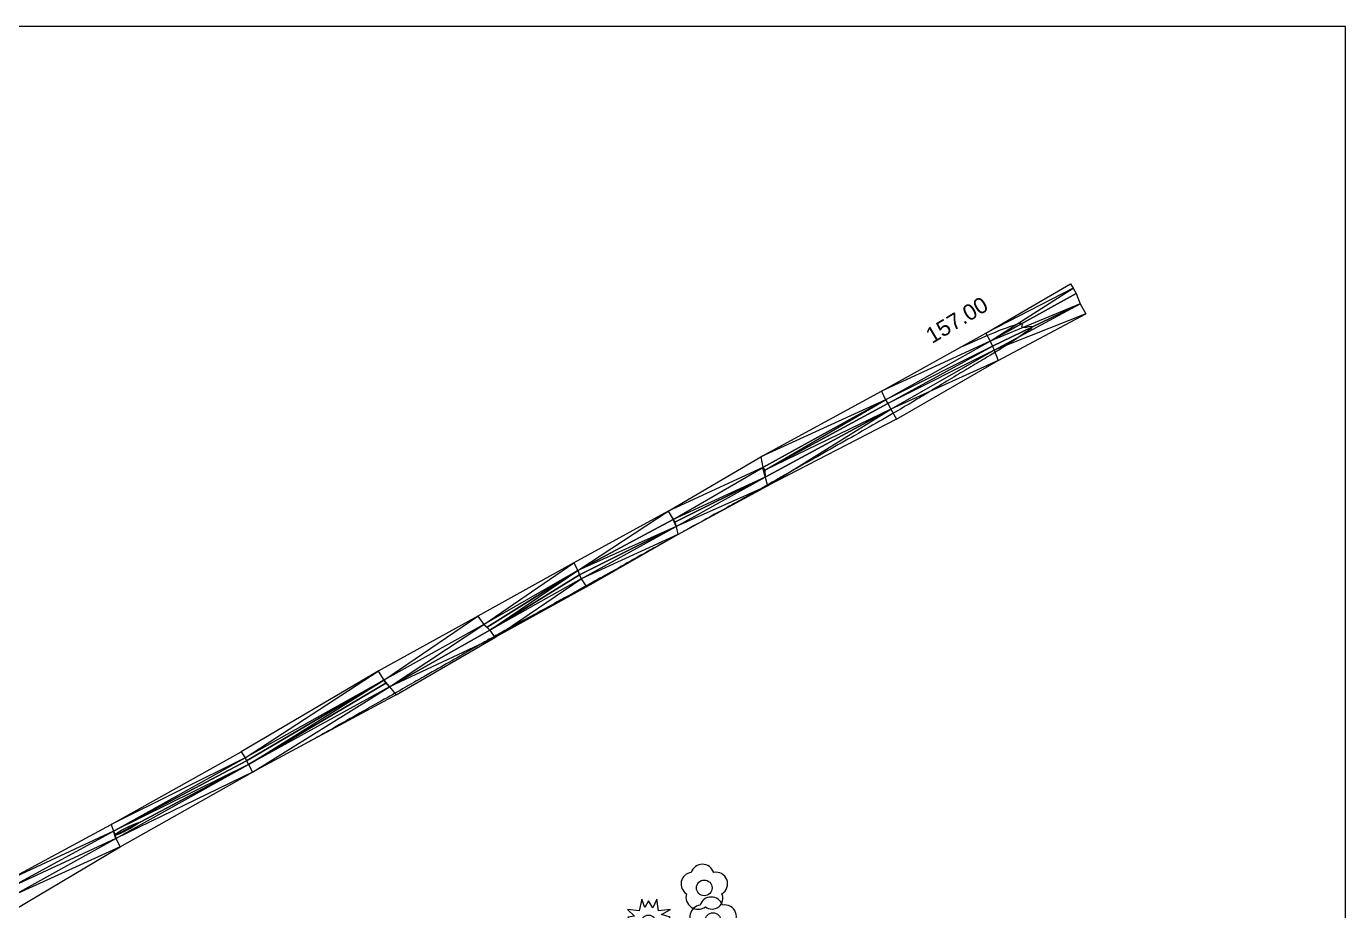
# Model space of a CAD drawing. Header units: metres. Extents: x 33479199 to 33479599, y 5709119 to 5709389.
# Drawn here: x 33479432.2 to 33479599.2, y 5709277.3 to 5709389.3 of the extents above; entities that cross this region are included whole.
import ezdxf

# ---------------------------------------------------------------- set-up
doc = ezdxf.new("R2010")
doc.units = ezdxf.units.M
doc.linetypes.add('58', pattern=[4.5, 3, -1.5])
doc.layers.get('0').update_dxf_attribs({"color": 1, "linetype": 'CONTINUOUS'})
for name, color, linetype, lineweight in [('Ebene 1', 7, 'CONTINUOUS', 18), ('Graben', 255, 'CONTINUOUS', 0), ('HTW_LINIEN_HOEHENLINIEN', 171, 'CONTINUOUS', 18), ('HTW_PUNKTE_VEGETATION', 7, 'CONTINUOUS', 18)]:
    doc.layers.add(name, color=color, linetype=linetype, lineweight=lineweight)
doc.layers.get('0').off()
doc.styles.add('Textart 58', font='Arial.ttf')

# ---------------------------------------------------------------- blocks, each defined once
blk = doc.blocks.new('Laubbaum')
at = {"color": 0, "lineweight": -2}
blk.add_circle((0, 0), 0.165, dxfattribs=at)
for centre, radius, start, end in [((-0.243912, 0.08198), 0.245, 97.2899464, 237.6524382), ((-0.0375, 0.246938), 0.25, 18.1948723, 161.8051277), ((0.248581, 0.084865), 0.245, 301.0640108, 101.4370002), ((-0.130685, -0.198041), 0.255, 163.3552369, 307.6277171), ((0.164141, -0.216861), 0.23, 232.773955, 23.5404981)]:
    blk.add_arc(centre, radius, start, end, dxfattribs=at)
blk = doc.blocks.new('Nadelbaum')
at = {"color": 0, "lineweight": -2}
for p, q in [((-0.2, 0.25), (-0.445, 0.28)), ((-0.445, 0.28), (-0.295, 0.135)), ((-0.14, 0.495), (-0.2, 0.25)), ((-0.075, 0.32), (-0.14, 0.495)), ((0, 0.46), (-0.075, 0.32)), ((0.09, 0.315), (0, 0.46)), ((0.175, 0.495), (0.09, 0.315)), ((0.21, 0.25), (0.175, 0.495)), ((0.465, 0.28), (0.21, 0.25)), ((0.275, 0.175), (0.465, 0.28)), ((-0.325, 0), (-0.495, -0.005)), ((-0.295, 0.135), (-0.435, 0.12)), ((-0.435, 0.12), (-0.325, 0)), ((0.46, 0.115), (0.275, 0.175)), ((0.325, 0), (0.46, 0.115)), ((0.495, -0.055), (0.325, 0)), ((-0.495, -0.005), (-0.295, -0.125)), ((-0.295, -0.125), (-0.45, -0.35)), ((-0.45, -0.35), (-0.225, -0.24)), ((-0.225, -0.24), (-0.225, -0.37)), ((0.33, -0.34), (0.275, -0.175)), ((0.275, -0.175), (0.5, -0.315)), ((0.31, -0.105), (0.495, -0.055)), ((0.5, -0.315), (0.31, -0.105)), ((-0.225, -0.37), (-0.11, -0.31)), ((-0.11, -0.31), (-0.155, -0.495)), ((-0.155, -0.495), (0.03, -0.325)), ((0.03, -0.325), (0.305, -0.495)), ((0.305, -0.495), (0.155, -0.285)), ((0.155, -0.285), (0.33, -0.34))]:
    blk.add_line(p, q, dxfattribs=at)
blk.add_circle((0, 0), 0.16, dxfattribs=at)

msp = doc.modelspace()

# ---------------------------------------------------------------- linework, layer by layer
at = {"layer": 'Ebene 1', "color": 7, "linetype": 'Continuous', "lineweight": 18}
msp.add_lwpolyline([(33479198.742876, 5709119.257393), (33479599.242876, 5709119.257406), (33479599.242867, 5709389.257406), (33479198.742867, 5709389.257393)], close=True, dxfattribs=at)
at = {"layer": 'Graben'}
for points in [[(33479553.6796, 5709350.4292, 157.0659), (33479564.4244, 5709356.662, 157.3628), (33479564.7461, 5709356.0984, 157.3494)], [(33479553.6796, 5709350.4292, 157.0659), (33479554.2474, 5709349.4286, 156.8215), (33479564.7461, 5709356.0984, 157.3494)], [(33479554.2474, 5709349.4286, 156.8215), (33479564.7461, 5709356.0984, 157.3494), (33479565.1078, 5709355.4371, 157.2955)], [(33479554.2474, 5709349.4286, 156.8215), (33479565.1078, 5709355.4371, 157.2955), (33479565.6495, 5709354.1185, 157.3388)], [(33479554.2474, 5709349.4286, 156.8215), (33479554.5265, 5709348.7668, 156.6574), (33479565.6495, 5709354.1185, 157.3388)], [(33479554.5265, 5709348.7668, 156.6574), (33479554.7499, 5709348.281, 156.8538), (33479565.6495, 5709354.1185, 157.3388)], [(33479554.7499, 5709348.281, 156.8538), (33479565.6495, 5709354.1185, 157.3388), (33479566.3408, 5709352.8861, 157.8524)], [(33479554.7499, 5709348.281, 156.8538), (33479555.2356, 5709346.9806, 157.5055), (33479566.3408, 5709352.8861, 157.8524)], [(33479540.4669, 5709343.0747, 156.7955), (33479553.6796, 5709350.4292, 157.0659), (33479554.2474, 5709349.4286, 156.8215)], [(33479540.4669, 5709343.0747, 156.7955), (33479540.9967, 5709341.9929, 156.5588), (33479554.2474, 5709349.4286, 156.8215)], [(33479540.9967, 5709341.9929, 156.5588), (33479554.2474, 5709349.4286, 156.8215), (33479554.5265, 5709348.7668, 156.6574)], [(33479540.9967, 5709341.9929, 156.5588), (33479541.2856, 5709341.5144, 156.4322), (33479554.5265, 5709348.7668, 156.6574)], [(33479541.2856, 5709341.5144, 156.4322), (33479554.5265, 5709348.7668, 156.6574), (33479554.7499, 5709348.281, 156.8538)], [(33479541.2856, 5709341.5144, 156.4322), (33479541.6565, 5709340.809, 156.7058), (33479554.7499, 5709348.281, 156.8538)], [(33479541.6565, 5709340.809, 156.7058), (33479554.7499, 5709348.281, 156.8538), (33479555.2356, 5709346.9806, 157.5055)], [(33479541.6565, 5709340.809, 156.7058), (33479542.3944, 5709339.5295, 157.3604), (33479555.2356, 5709346.9806, 157.5055)], [(33479525.2112, 5709334.7532, 156.8018), (33479540.4669, 5709343.0747, 156.7955), (33479540.9967, 5709341.9929, 156.5588)], [(33479525.2112, 5709334.7532, 156.8018), (33479525.4433, 5709333.4321, 156.4155), (33479540.9967, 5709341.9929, 156.5588)], [(33479525.4433, 5709333.4321, 156.4155), (33479525.718, 5709333.0782, 156.3225), (33479540.9967, 5709341.9929, 156.5588)], [(33479525.718, 5709333.0782, 156.3225), (33479540.9967, 5709341.9929, 156.5588), (33479541.2856, 5709341.5144, 156.4322)], [(33479525.718, 5709333.0782, 156.3225), (33479541.2856, 5709341.5144, 156.4322), (33479541.6565, 5709340.809, 156.7058)], [(33479525.718, 5709333.0782, 156.3225), (33479525.7522, 5709332.2086, 156.4824), (33479541.6565, 5709340.809, 156.7058)], [(33479525.7522, 5709332.2086, 156.4824), (33479526.056, 5709331.0806, 157.0622), (33479541.6565, 5709340.809, 156.7058)], [(33479526.056, 5709331.0806, 157.0622), (33479541.6565, 5709340.809, 156.7058), (33479542.3944, 5709339.5295, 157.3604)], [(33479513.4695, 5709327.8813, 156.7741), (33479525.2112, 5709334.7532, 156.8018), (33479525.4433, 5709333.4321, 156.4155)], [(33479513.4695, 5709327.8813, 156.7741), (33479514.0941, 5709326.8541, 156.3537), (33479525.4433, 5709333.4321, 156.4155)], [(33479514.0941, 5709326.8541, 156.3537), (33479525.4433, 5709333.4321, 156.4155), (33479525.7522, 5709332.2086, 156.4824)], [(33479525.4433, 5709333.4321, 156.4155), (33479525.718, 5709333.0782, 156.3225), (33479525.7522, 5709332.2086, 156.4824)], [(33479514.0941, 5709326.8541, 156.3537), (33479514.3346, 5709326.5083, 156.1891), (33479525.7522, 5709332.2086, 156.4824)], [(33479514.3346, 5709326.5083, 156.1891), (33479514.4848, 5709325.9618, 156.3092), (33479525.7522, 5709332.2086, 156.4824)], [(33479514.4848, 5709325.9618, 156.3092), (33479525.7522, 5709332.2086, 156.4824), (33479526.056, 5709331.0806, 157.0622)], [(33479514.4848, 5709325.9618, 156.3092), (33479514.6867, 5709324.9241, 156.996), (33479526.056, 5709331.0806, 157.0622)], [(33479501.5416, 5709321.353, 156.8326), (33479502.0274, 5709320.3812, 156.3481), (33479513.4695, 5709327.8813, 156.7741)], [(33479502.0274, 5709320.3812, 156.3481), (33479513.4695, 5709327.8813, 156.7741), (33479514.0941, 5709326.8541, 156.3537)], [(33479502.0274, 5709320.3812, 156.3481), (33479514.0941, 5709326.8541, 156.3537), (33479514.4848, 5709325.9618, 156.3092)], [(33479502.0274, 5709320.3812, 156.3481), (33479502.2624, 5709319.8507, 156.1546), (33479514.4848, 5709325.9618, 156.3092)], [(33479502.2624, 5709319.8507, 156.1546), (33479502.4483, 5709319.3085, 156.3878), (33479514.4848, 5709325.9618, 156.3092)], [(33479502.4483, 5709319.3085, 156.3878), (33479514.4848, 5709325.9618, 156.3092), (33479514.6867, 5709324.9241, 156.996)], [(33479514.0941, 5709326.8541, 156.3537), (33479514.3346, 5709326.5083, 156.1891), (33479514.4848, 5709325.9618, 156.3092)], [(33479502.4483, 5709319.3085, 156.3878), (33479503.1138, 5709318.3109, 157.0499), (33479514.6867, 5709324.9241, 156.996)], [(33479489.3711, 5709314.5776, 156.7686), (33479490.1288, 5709313.5375, 156.4096), (33479501.5416, 5709321.353, 156.8326)], [(33479490.1288, 5709313.5375, 156.4096), (33479501.5416, 5709321.353, 156.8326), (33479502.0274, 5709320.3812, 156.3481)], [(33479490.1288, 5709313.5375, 156.4096), (33479490.5381, 5709313.2039, 156.178), (33479502.0274, 5709320.3812, 156.3481)], [(33479490.5381, 5709313.2039, 156.178), (33479490.8786, 5709312.8402, 156.4745), (33479502.0274, 5709320.3812, 156.3481)], [(33479490.8786, 5709312.8402, 156.4745), (33479502.0274, 5709320.3812, 156.3481), (33479502.2624, 5709319.8507, 156.1546)], [(33479490.8786, 5709312.8402, 156.4745), (33479502.2624, 5709319.8507, 156.1546), (33479502.4483, 5709319.3085, 156.3878)], [(33479490.8786, 5709312.8402, 156.4745), (33479491.5101, 5709311.8923, 157.0811), (33479502.4483, 5709319.3085, 156.3878)], [(33479491.5101, 5709311.8923, 157.0811), (33479502.4483, 5709319.3085, 156.3878), (33479503.1138, 5709318.3109, 157.0499)], [(33479476.7669, 5709307.6167, 156.8353), (33479477.4587, 5709306.5019, 156.3408), (33479489.3711, 5709314.5776, 156.7686)], [(33479477.4587, 5709306.5019, 156.3408), (33479489.3711, 5709314.5776, 156.7686), (33479490.1288, 5709313.5375, 156.4096)], [(33479477.4587, 5709306.5019, 156.3408), (33479478.1796, 5709305.66, 156.4577), (33479490.1288, 5709313.5375, 156.4096)], [(33479478.1796, 5709305.66, 156.4577), (33479490.1288, 5709313.5375, 156.4096), (33479490.8786, 5709312.8402, 156.4745)], [(33479478.1796, 5709305.66, 156.4577), (33479490.8786, 5709312.8402, 156.4745), (33479491.5101, 5709311.8923, 157.0811)], [(33479490.1288, 5709313.5375, 156.4096), (33479490.5381, 5709313.2039, 156.178), (33479490.8786, 5709312.8402, 156.4745)], [(33479478.1796, 5709305.66, 156.4577), (33479479.0523, 5709304.636, 157.1244), (33479491.5101, 5709311.8923, 157.0811)], [(33479459.4267, 5709297.4392, 156.655), (33479459.8943, 5709296.6722, 156.2603), (33479476.7669, 5709307.6167, 156.8353)], [(33479459.8943, 5709296.6722, 156.2603), (33479476.7669, 5709307.6167, 156.8353), (33479477.4587, 5709306.5019, 156.3408)], [(33479459.8943, 5709296.6722, 156.2603), (33479460.1019, 5709296.2677, 156.0427), (33479477.4587, 5709306.5019, 156.3408)], [(33479460.1019, 5709296.2677, 156.0427), (33479460.3254, 5709295.8213, 156.3369), (33479477.4587, 5709306.5019, 156.3408)], [(33479460.3254, 5709295.8213, 156.3369), (33479477.4587, 5709306.5019, 156.3408), (33479477.7415, 5709306.108, 156.1088)], [(33479460.3254, 5709295.8213, 156.3369), (33479477.7415, 5709306.108, 156.1088), (33479478.1796, 5709305.66, 156.4577)], [(33479460.3254, 5709295.8213, 156.3369), (33479460.8585, 5709294.8451, 156.9192), (33479478.1796, 5709305.66, 156.4577)], [(33479460.8585, 5709294.8451, 156.9192), (33479478.1796, 5709305.66, 156.4577), (33479479.0523, 5709304.636, 157.1244)], [(33479477.4587, 5709306.5019, 156.3408), (33479477.7415, 5709306.108, 156.1088), (33479478.1796, 5709305.66, 156.4577)], [(33479442.9476, 5709288.2139, 156.5117), (33479459.4267, 5709297.4392, 156.655), (33479459.8943, 5709296.6722, 156.2603)], [(33479442.9476, 5709288.2139, 156.5117), (33479443.2315, 5709287.3625, 156.084), (33479459.8943, 5709296.6722, 156.2603)], [(33479443.2315, 5709287.3625, 156.084), (33479459.8943, 5709296.6722, 156.2603), (33479460.1019, 5709296.2677, 156.0427)], [(33479443.2315, 5709287.3625, 156.084), (33479460.1019, 5709296.2677, 156.0427), (33479460.3254, 5709295.8213, 156.3369)], [(33479443.2315, 5709287.3625, 156.084), (33479443.4576, 5709286.8406, 155.8833), (33479460.3254, 5709295.8213, 156.3369)], [(33479443.4576, 5709286.8406, 155.8833), (33479443.5302, 5709286.4456, 156.1), (33479460.3254, 5709295.8213, 156.3369)], [(33479443.5302, 5709286.4456, 156.1), (33479460.3254, 5709295.8213, 156.3369), (33479460.8585, 5709294.8451, 156.9192)], [(33479443.5302, 5709286.4456, 156.1), (33479444.0872, 5709285.4027, 156.8684), (33479460.8585, 5709294.8451, 156.9192)], [(33479429.7408, 5709281.1092, 156.5067), (33479442.9476, 5709288.2139, 156.5117), (33479443.2315, 5709287.3625, 156.084)], [(33479429.7408, 5709281.1092, 156.5067), (33479430.0771, 5709280.2198, 156.0509), (33479443.2315, 5709287.3625, 156.084)], [(33479430.0771, 5709280.2198, 156.0509), (33479443.2315, 5709287.3625, 156.084), (33479443.5302, 5709286.4456, 156.1)], [(33479443.2315, 5709287.3625, 156.084), (33479443.4576, 5709286.8406, 155.8833), (33479443.5302, 5709286.4456, 156.1)], [(33479430.0771, 5709280.2198, 156.0509), (33479430.6384, 5709279.2644, 156.0659), (33479443.5302, 5709286.4456, 156.1)], [(33479430.6384, 5709279.2644, 156.0659), (33479443.5302, 5709286.4456, 156.1), (33479444.0872, 5709285.4027, 156.8684)], [(33479430.6384, 5709279.2644, 156.0659), (33479430.6876, 5709277.4166, 157.0103), (33479444.0872, 5709285.4027, 156.8684)]]:
    msp.add_3dface(points, dxfattribs=at)
at = {"layer": 'HTW_LINIEN_HOEHENLINIEN', "color": 1, "linetype": '58', "lineweight": 18}
msp.add_polyline3d([(33479513.827858, 5709324.433324, 157), (33479513.57553, 5709324.290386, 157), (33479513.32553, 5709324.150386, 157), (33479513.07853, 5709324.012386, 157), (33479512.83153, 5709323.873386, 157), (33479512.58753, 5709323.736386, 157), (33479512.34553, 5709323.600386, 157), (33479512.10453, 5709323.465386, 157), (33479511.86553, 5709323.331386, 157), (33479511.62953, 5709323.199386, 157), (33479511.39453, 5709323.067386, 157), (33479511.16253, 5709322.937386, 157), (33479510.93253, 5709322.808386, 157), (33479510.47153, 5709322.550386, 157), (33479510.02153, 5709322.298386, 157), (33479509.58253, 5709322.052386, 157), (33479509.14353, 5709321.806386, 157), (33479508.71553, 5709321.566386, 157), (33479508.29753, 5709321.332386, 157), (33479507.88053, 5709321.099386, 157), (33479507.47453, 5709320.872386, 157), (33479507.07953, 5709320.651386, 157), (33479506.68453, 5709320.430386, 157), (33479506.29953, 5709320.215386, 157), (33479505.92553, 5709320.006386, 157), (33479505.55153, 5709319.798386, 157), (33479505.18853, 5709319.596386, 157), (33479504.83653, 5709319.400386, 157), (33479504.48453, 5709319.204386, 157), (33479504.14353, 5709319.014386, 157), (33479503.81353, 5709318.830386, 157), (33479503.48253, 5709318.646386, 157), (33479503.16253, 5709318.468386, 157), (33479502.85353, 5709318.297386, 157), (33479502.54453, 5709318.125386, 157), (33479502.24553, 5709317.959386, 157), (33479501.95753, 5709317.799386, 157), (33479501.66953, 5709317.639386, 157), (33479501.39253, 5709317.485386, 157), (33479501.12653, 5709317.337386, 157), (33479500.86053, 5709317.190386, 157), (33479500.60553, 5709317.049386, 157), (33479500.36053, 5709316.914386, 157), (33479500.11553, 5709316.778386, 157), (33479499.88053, 5709316.648386, 157), (33479499.65653, 5709316.524386, 157), (33479499.43253, 5709316.401386, 157), (33479499.21953, 5709316.284386, 157), (33479499.01753, 5709316.172386, 157), (33479498.61153, 5709315.948386, 157), (33479498.24753, 5709315.748386, 157), (33479497.92663, 5709315.572954, 157), (33479497.60553, 5709315.396386, 157), (33479497.27953, 5709315.218386, 157), (33479496.95353, 5709315.040386, 157), (33479496.62753, 5709314.861386, 157), (33479496.30153, 5709314.682386, 157), (33479495.98153, 5709314.507386, 157), (33479495.66153, 5709314.332386, 157), (33479495.34753, 5709314.160386, 157), (33479495.04553, 5709313.995386, 157), (33479494.74453, 5709313.830386, 157), (33479494.45453, 5709313.672386, 157), (33479494.18253, 5709313.523386, 157), (33479493.90953, 5709313.374386, 157), (33479493.65453, 5709313.234386, 157), (33479493.42153, 5709313.107386, 157), (33479493.18953, 5709312.980386, 157), (33479492.98053, 5709312.866386, 157), (33479492.80053, 5709312.768386, 157), (33479492.43953, 5709312.570386, 157), (33479492.19353, 5709312.436386, 157), (33479492.107643, 5709312.389427, 157), (33479491.93753, 5709312.296386, 157), (33479491.66353, 5709312.145386, 157), (33479491.38153, 5709311.988386, 157), (33479491.09853, 5709311.831386, 157), (33479490.80653, 5709311.667386, 157), (33479490.600783, 5709311.550276, 157), (33479490.49753, 5709311.490386, 157), (33479490.22353, 5709311.334386, 157), (33479489.82853, 5709311.108386, 157), (33479489.63153, 5709310.995386, 157), (33479489.40453, 5709310.865386, 157), (33479489.15353, 5709310.721386, 157), (33479488.90253, 5709310.577386, 157), (33479488.62653, 5709310.419386, 157), (33479488.33253, 5709310.250386, 157), (33479488.03853, 5709310.082386, 157), (33479487.72653, 5709309.903386, 157), (33479487.40353, 5709309.717386, 157), (33479487.07953, 5709309.531386, 157), (33479486.74353, 5709309.338386, 157), (33479486.40153, 5709309.141386, 157), (33479486.05953, 5709308.945386, 157), (33479485.71253, 5709308.745386, 157), (33479485.36553, 5709308.546386, 157), (33479485.01853, 5709308.347386, 157), (33479484.67253, 5709308.148386, 157), (33479484.332679, 5709307.954295, 157), (33479483.99253, 5709307.758386, 157), (33479483.60953, 5709307.539386, 157), (33479483.18453, 5709307.296386, 157), (33479482.97153, 5709307.174386, 157), (33479482.74853, 5709307.046386, 157), (33479482.51453, 5709306.912386, 157), (33479482.28053, 5709306.778386, 157), (33479482.03653, 5709306.639386, 157), (33479481.78153, 5709306.494386, 157), (33479481.52653, 5709306.349386, 157), (33479481.26053, 5709306.198386, 157), (33479480.98453, 5709306.041386, 157), (33479480.70853, 5709305.884386, 157), (33479480.42253, 5709305.721386, 157), (33479480.12553, 5709305.552386, 157), (33479479.82853, 5709305.383386, 157), (33479479.52053, 5709305.208386, 157), (33479479.20253, 5709305.027386, 157), (33479478.88353, 5709304.845386, 157), (33479478.55353, 5709304.658386, 157), (33479478.21353, 5709304.465386, 157), (33479477.87353, 5709304.272386, 157), (33479477.52253, 5709304.073386, 157), (33479477.16153, 5709303.868386, 157), (33479476.80053, 5709303.663386, 157), (33479476.42953, 5709303.453386, 157), (33479476.04753, 5709303.237386, 157), (33479475.66553, 5709303.020386, 157), (33479475.27253, 5709302.798386, 157), (33479474.86953, 5709302.570386, 157), (33479474.46553, 5709302.341386, 157), (33479474.05053, 5709302.106386, 157), (33479473.62553, 5709301.865386, 157), (33479473.20153, 5709301.625386, 157), (33479472.76653, 5709301.379386, 157), (33479472.32053, 5709301.127386, 157), (33479471.87453, 5709300.874386, 157), (33479471.41753, 5709300.616386, 157), (33479470.95053, 5709300.352386, 157), (33479470.71753, 5709300.220386, 157), (33479470.48153, 5709300.087386, 157), (33479470.24253, 5709299.952386, 157), (33479470.00353, 5709299.817386, 157), (33479469.76153, 5709299.681386, 157), (33479469.51753, 5709299.543386, 157), (33479469.27353, 5709299.405386, 157), (33479469.02653, 5709299.266386, 157), (33479468.77753, 5709299.125386, 157), (33479468.52853, 5709298.985386, 157), (33479468.27653, 5709298.843386, 157), (33479468.02253, 5709298.700386, 157)], dxfattribs=at)
msp.add_polyline3d([(33479445.646981, 5709287.889495, 156), (33479445.377772, 5709287.730926, 156), (33479445.106772, 5709287.580926, 156), (33479444.849772, 5709287.446926, 156), (33479444.593772, 5709287.313926, 156), (33479444.351772, 5709287.196926, 156), (33479444.142772, 5709287.102926, 156), (33479443.722772, 5709286.914926, 156), (33479443.432772, 5709286.821926, 156), (33479443.411414, 5709286.885973, 156), (33479443.389772, 5709286.950926, 156), (33479443.648772, 5709287.140926, 156), (33479444.051772, 5709287.376926, 156), (33479444.252772, 5709287.494926, 156), (33479444.490772, 5709287.623926, 156), (33479444.747772, 5709287.754926, 156), (33479445.004772, 5709287.886926, 156), (33479445.281772, 5709288.020926, 156), (33479445.561698, 5709288.147589, 156), (33479445.839772, 5709288.271926, 156), (33479446.051772, 5709288.357926, 156), (33479446.196772, 5709288.406926, 156), (33479446.341772, 5709288.455926, 156), (33479446.418772, 5709288.467926, 156), (33479446.426772, 5709288.443926, 156), (33479446.434772, 5709288.419926, 156), (33479446.374772, 5709288.359926, 156), (33479446.244772, 5709288.266926, 156), (33479446.114772, 5709288.173926, 156), (33479445.915772, 5709288.046926, 156), (33479445.646981, 5709287.889495, 156)], close=True, dxfattribs=at)

# ---------------------------------------------------------------- block references
at = {"layer": 'HTW_PUNKTE_VEGETATION', "color": 3, "lineweight": 18, "xscale": 5.999000072479, "yscale": 5.999000072479, "zscale": 5.999000072479}
for name, p in [('Laubbaum', (33479518.034771, 5709280.204426, 158.229985)), ('Laubbaum', (33479519.151388, 5709276.061631, 158.357291)), ('Nadelbaum', (33479510.981013, 5709275.791174, 158.313043))]:
    msp.add_blockref(name, p, dxfattribs=at)

# ---------------------------------------------------------------- next in the draw order: texts
at = {"layer": 'HTW_LINIEN_HOEHENLINIEN', "color": 7, "lineweight": 18, "insert": (33479550.544338, 5709351.218833, 157), "char_height": 2, "attachment_point": 8, "rotation": 31.10391677, "line_spacing_factor": 0.69, "style": 'Textart 58', "bg_fill": 2}
msp.add_mtext('157.00', dxfattribs=at)

# ---------------------------------------------------------------- next in the draw order: linework, layer by layer
at = {"layer": 'HTW_LINIEN_HOEHENLINIEN', "color": 1, "linetype": '58', "lineweight": 18}
msp.add_polyline3d([(33479550.459493, 5709348.636813, 157), (33479550.774667, 5709348.779094, 157), (33479551.080667, 5709348.916094, 157), (33479551.374667, 5709349.047094, 157), (33479551.668667, 5709349.177094, 157), (33479551.951667, 5709349.302094, 157), (33479552.222667, 5709349.421094, 157), (33479552.494667, 5709349.540094, 157), (33479552.754667, 5709349.653094, 157), (33479553.003667, 5709349.760094, 157), (33479553.252667, 5709349.867094, 157), (33479553.489667, 5709349.968094, 157), (33479553.714667, 5709350.064094, 157), (33479554.164667, 5709350.255094, 157), (33479554.565667, 5709350.422094, 157), (33479554.916667, 5709350.565094, 157), (33479555.267667, 5709350.707094, 157), (33479555.567667, 5709350.826094, 157), (33479555.815025, 5709350.921636, 157), (33479556.310667, 5709351.112094, 157), (33479556.839667, 5709351.303094, 157), (33479557.262667, 5709351.447094, 157), (33479557.684667, 5709351.590094, 157), (33479557.999667, 5709351.686094, 157), (33479558.067291, 5709351.687584, 157), (33479558.201667, 5709351.689094, 157), (33479558.297667, 5709351.530094, 157), (33479558.259526, 5709351.369098, 157), (33479558.220667, 5709351.207094, 157), (33479558.665667, 5709351.149094, 157), (33479559.150417, 5709351.252237, 157), (33479559.392667, 5709351.303094, 157), (33479559.504667, 5709351.266094, 157), (33479559.491667, 5709351.172094, 157), (33479559.477667, 5709351.078094, 157), (33479559.337667, 5709350.926094, 157), (33479559.077263, 5709350.749124, 157), (33479558.816667, 5709350.572094, 157), (33479558.456667, 5709350.327094, 157), (33479558.112667, 5709350.093094, 157), (33479557.768667, 5709349.858094, 157), (33479557.439667, 5709349.633094, 157), (33479557.241188, 5709349.497942, 157), (33479557.042667, 5709349.362094, 157), (33479556.744667, 5709349.166094, 157), (33479556.447667, 5709348.974094, 157), (33479556.149667, 5709348.782094, 157), (33479555.851667, 5709348.593094, 157), (33479555.652863, 5709348.472241, 157), (33479555.553667, 5709348.411094, 157), (33479555.325667, 5709348.274094, 157), (33479555.008667, 5709348.083094, 157), (33479554.691667, 5709347.892094, 157), (33479554.284667, 5709347.648094, 157), (33479553.825667, 5709347.373094, 157), (33479553.595667, 5709347.235094, 157), (33479553.352667, 5709347.090094, 157), (33479553.101667, 5709346.940094, 157), (33479552.851667, 5709346.790094, 157), (33479552.592667, 5709346.635094, 157), (33479552.330667, 5709346.478094, 157), (33479552.068667, 5709346.321094, 157), (33479551.802667, 5709346.162094, 157), (33479551.538667, 5709346.004094, 157), (33479551.274667, 5709345.845094, 157), (33479551.011667, 5709345.688094, 157), (33479550.755474, 5709345.534365, 157), (33479550.498667, 5709345.381094, 157), (33479550.223667, 5709345.216094, 157), (33479549.937667, 5709345.044094, 157), (33479549.650667, 5709344.872094, 157), (33479549.351667, 5709344.692094, 157), (33479549.047667, 5709344.509094, 157), (33479548.743667, 5709344.326094, 157), (33479548.433667, 5709344.140094, 157), (33479548.123667, 5709343.954094, 157), (33479547.814667, 5709343.768094, 157), (33479547.506667, 5709343.583094, 157), (33479547.205667, 5709343.402094, 157), (33479546.903667, 5709343.220094, 157), (33479546.608667, 5709343.042094, 157), (33479546.326667, 5709342.872094, 157), (33479546.045667, 5709342.703094, 157), (33479545.777667, 5709342.541094, 157), (33479545.529667, 5709342.391094, 157), (33479545.280667, 5709342.240094, 157), (33479545.051667, 5709342.101094, 157), (33479544.847667, 5709341.978094, 157), (33479544.643667, 5709341.854094, 157), (33479544.465667, 5709341.745094, 157), (33479544.320113, 5709341.656703, 157), (33479544.173667, 5709341.567094, 157), (33479543.976667, 5709341.449094, 157), (33479543.736667, 5709341.307094, 157), (33479543.495667, 5709341.165094, 157), (33479543.212667, 5709340.999094, 157), (33479542.895667, 5709340.813094, 157), (33479542.578667, 5709340.628094, 157), (33479542.226667, 5709340.423094, 157), (33479541.849667, 5709340.205094, 157), (33479541.473667, 5709339.987094, 157), (33479541.071667, 5709339.755094, 157), (33479540.653667, 5709339.514094, 157), (33479540.234667, 5709339.272094, 157), (33479539.798667, 5709339.021094, 157), (33479539.354667, 5709338.767094, 157), (33479538.911667, 5709338.513094, 157), (33479538.460667, 5709338.255094, 157), (33479538.009667, 5709337.998094, 157), (33479537.558667, 5709337.741094, 157), (33479537.108667, 5709337.485094, 157), (33479536.668667, 5709337.235094, 157), (33479536.227667, 5709336.984094, 157), (33479535.795667, 5709336.739094, 157), (33479535.383392, 5709336.506189, 157), (33479534.969667, 5709336.273094, 157), (33479534.546667, 5709336.034094, 157), (33479534.120667, 5709335.793094, 157), (33479533.693667, 5709335.552094, 157), (33479533.263667, 5709335.309094, 157), (33479532.838667, 5709335.069094, 157), (33479532.413667, 5709334.829094, 157), (33479531.993667, 5709334.591094, 157), (33479531.586667, 5709334.361094, 157), (33479531.180667, 5709334.131094, 157), (33479530.786667, 5709333.908094, 157), (33479530.412667, 5709333.697094, 157), (33479530.038667, 5709333.485094, 157), (33479529.684667, 5709333.285094, 157), (33479529.358667, 5709333.101094, 157), (33479529.033667, 5709332.917094, 157), (33479528.736667, 5709332.749094, 157), (33479528.475667, 5709332.601094, 157), (33479528.214667, 5709332.453094, 157), (33479527.989667, 5709332.325094, 157), (33479527.807667, 5709332.222094, 157), (33479527.625667, 5709332.118094, 157), (33479527.487667, 5709332.039094, 157), (33479527.401028, 5709331.99002, 157), (33479527.056667, 5709331.792094, 157), (33479526.654667, 5709331.561094, 157), (33479526.309667, 5709331.363094, 157), (33479525.964667, 5709331.164094, 157), (33479525.676667, 5709330.997094, 157), (33479525.561797, 5709330.929691, 157), (33479525.503667, 5709330.895094, 157), (33479525.293667, 5709330.777094, 157), (33479524.897667, 5709330.556094, 157), (33479524.700667, 5709330.446094, 157), (33479524.456667, 5709330.311094, 157), (33479524.161667, 5709330.148094, 157), (33479523.865667, 5709329.984094, 157), (33479523.519667, 5709329.792094, 157), (33479523.117667, 5709329.570094, 157), (33479522.916667, 5709329.459094, 157), (33479522.701667, 5709329.340094, 157), (33479522.472667, 5709329.213094, 157), (33479522.243667, 5709329.086094, 157), (33479522.000667, 5709328.952094, 157), (33479521.742667, 5709328.810094, 157), (33479521.484667, 5709328.667094, 157), (33479521.211667, 5709328.516094, 157), (33479520.922667, 5709328.357094, 157), (33479520.633667, 5709328.198094, 157), (33479520.329667, 5709328.030094, 157), (33479520.009667, 5709327.853094, 157), (33479519.689667, 5709327.677094, 157), (33479519.354667, 5709327.492094, 157), (33479519.002667, 5709327.298094, 157), (33479518.649667, 5709327.103094, 157), (33479518.280667, 5709326.899094, 157), (33479517.894667, 5709326.686094, 157), (33479517.508667, 5709326.473094, 157), (33479517.105667, 5709326.251094, 157), (33479516.685667, 5709326.019094, 157), (33479516.265667, 5709325.788094, 157), (33479515.828667, 5709325.547094, 157), (33479515.373667, 5709325.296094, 157)], dxfattribs=at)

doc.saveas('drawing.dxf')
